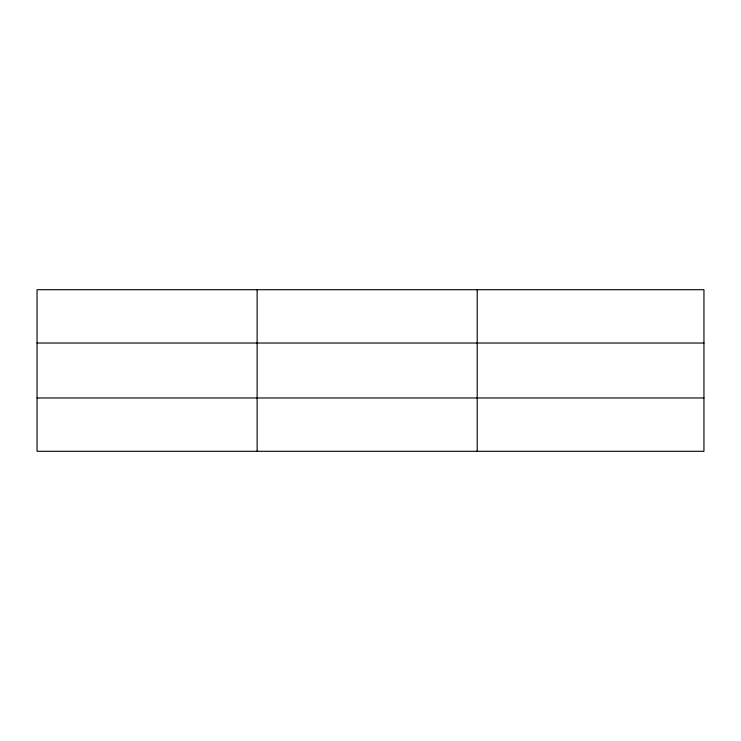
<?xml version="1.0" encoding="UTF-8"?>
<svg xmlns="http://www.w3.org/2000/svg" width="741" height="741" viewBox="0 0 741 741"><rect width="100%" height="100%" fill="white"/><g stroke="black" fill="none" stroke-linecap="round" stroke-linejoin="round"><path stroke-width="1.11" d="M257.127 451.297L257.127 289.703M477.204 451.297L477.204 289.703M703.95 343.027L703.95 289.703L37.05 289.703L37.05 451.297L703.95 451.297L703.95 343.027L37.05 343.027M37.05 397.973L703.95 397.973"/></g></svg>
